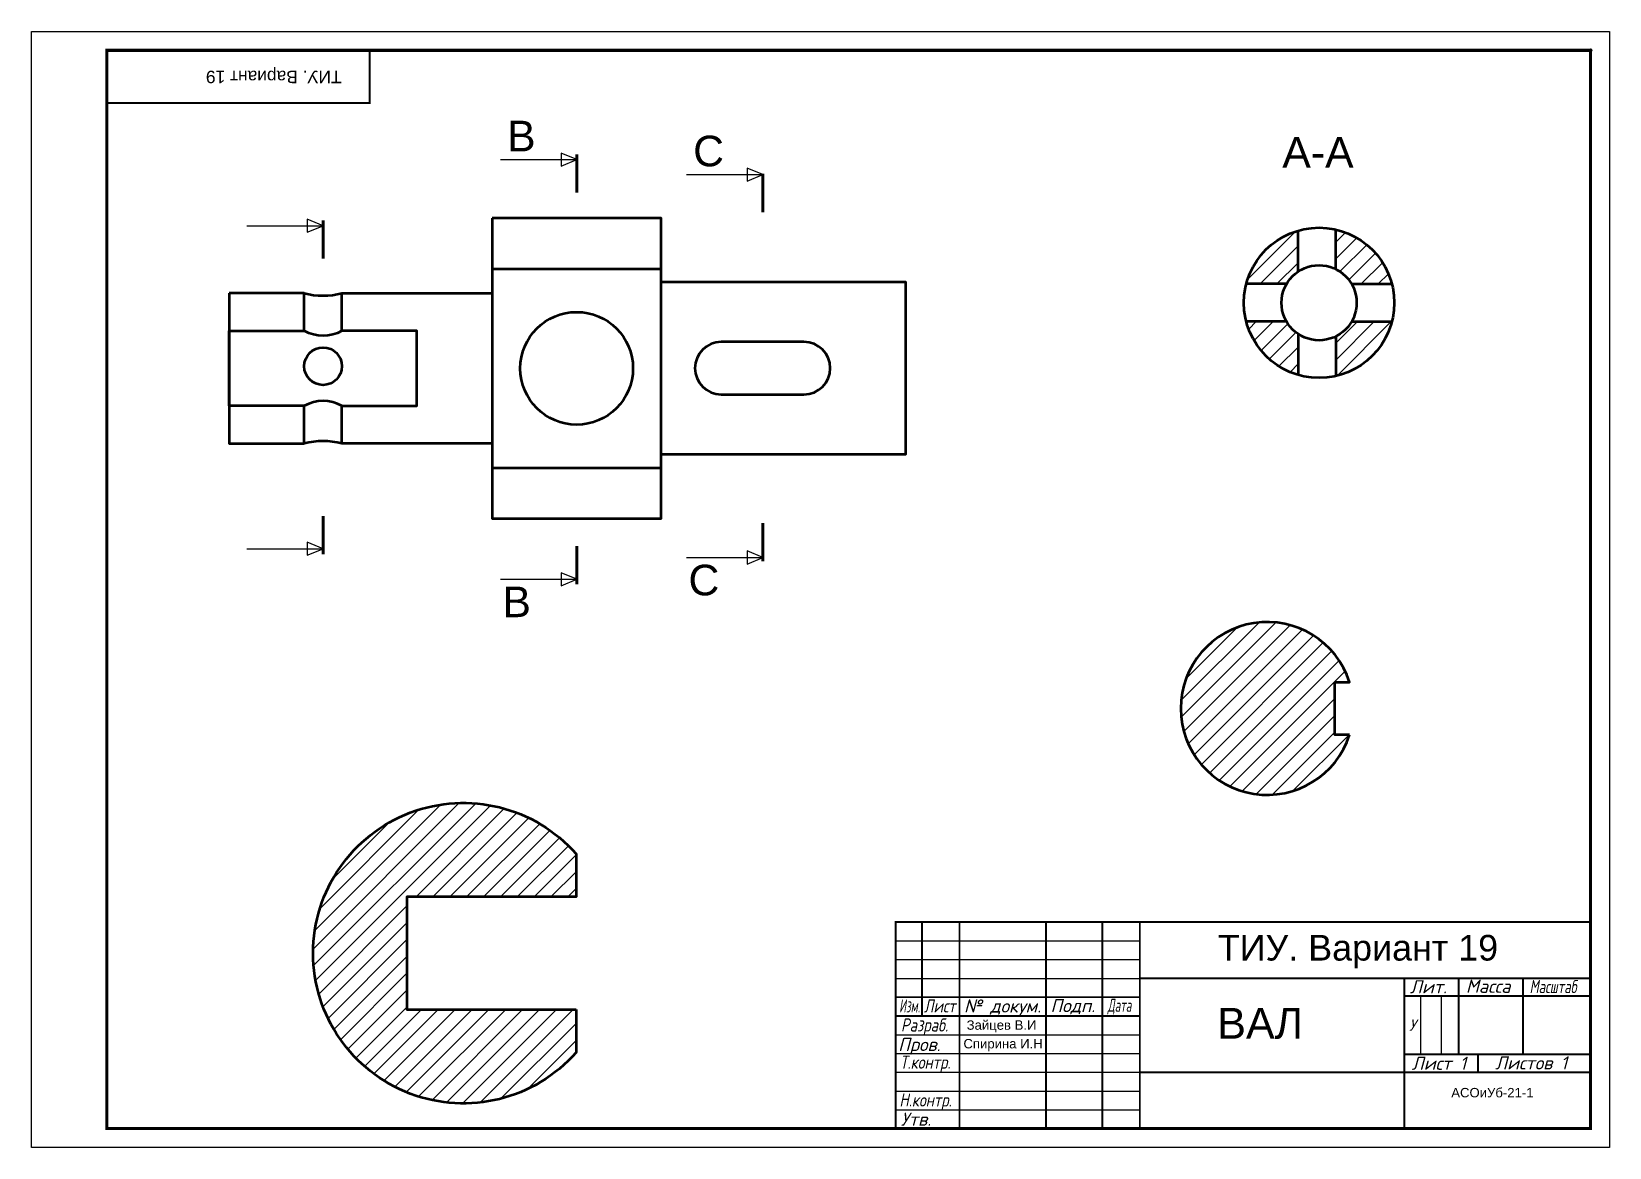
# Model space of a CAD drawing. Header units: millimetres. Extents: x 2681 to 3101, y 1252 to 1549.
import ezdxf

# ---------------------------------------------------------------- set-up
doc = ezdxf.new("R2010")
doc.units = ezdxf.units.MM
doc.layers.add('Размеры', color=7, linetype='Continuous')
doc.layers.add('Штриховка', color=7, linetype='Continuous')
doc.styles.get("Standard").update_dxf_attribs({"font": 'arial.ttf'})

msp = doc.modelspace()

# ---------------------------------------------------------------- hatches: boundary and pattern name
at = {"layer": 'Штриховка'}
h = msp.add_hatch(dxfattribs=at)
h.set_pattern_fill('ANSI31', color=256)
h.paths.add_polyline_path([(3028.12, 1495.84), (3028.12, 1485.31, -0.148083), (3032.35, 1481.34), (3043.05, 1481.34, 0.280711)])
h.paths.add_polyline_path([(3018.12, 1495.55, 0.264945), (3004.32, 1481.34), (3015.03, 1481.34, -0.114659), (3018.12, 1484.65)])
h.paths.add_polyline_path([(3018.12, 1468.04, -0.114659), (3015.03, 1471.34), (3004.32, 1471.34, 0.264945), (3018.12, 1457.13)])
h.paths.add_polyline_path([(3043.05, 1471.34), (3032.35, 1471.34, -0.148083), (3028.12, 1467.38), (3028.12, 1456.84, 0.280711)])
h = msp.add_hatch(dxfattribs=at)
h.set_pattern_fill('ANSI31', color=256)
h.paths.add_polyline_path([(3027.88, 1375.36), (3031.79, 1375.36, 6.415557), (3031.79, 1361.36), (3027.88, 1361.36)])
h = msp.add_hatch(dxfattribs=at)
h.set_pattern_fill('ANSI31', color=256)
h.set_pattern_definition([(45, (-0.5913, -15.3624), (-2.245064, 2.245064), [])])
h.paths.add_polyline_path([(2825.91, 1276.78), (2825.91, 1288.24), (2780.91, 1288.24), (2780.91, 1318.24), (2825.91, 1318.24), (2825.91, 1329.69, 2.645751)])

# ---------------------------------------------------------------- linework, layer by layer
for p, q in [((2680.98, 1251.53), (2680.98, 1548.53)), ((2680.98, 1548.53), (3100.98, 1548.53)), ((3100.98, 1548.53), (3100.98, 1251.53)), ((2805.83, 1514.44), (2826.15, 1514.44)), ((2855.35, 1510.45), (2875.67, 1510.45)), ((2738.26, 1496.86), (2758.57, 1496.86)), ((2738.26, 1410.89), (2758.57, 1410.89)), ((2855.35, 1408.56), (2875.67, 1408.56)), ((2805.83, 1402.74), (2826.15, 1402.74)), ((2975.98, 1301.53), (2975.98, 1311.53)), ((2910.98, 1306.53), (2975.98, 1306.53)), ((2910.98, 1301.53), (2975.98, 1301.53)), ((2910.98, 1296.53), (2975.98, 1296.53)), ((3060.84, 1296.53), (3046.38, 1296.53)), ((3050.73, 1291.85), (3050.73, 1276.33)), ((3056.2, 1291.85), (3056.2, 1276.33)), ((2910.98, 1281.53), (2975.98, 1281.53)), ((2910.98, 1276.53), (2975.98, 1276.53)), ((2910.98, 1271.53), (2975.98, 1271.53)), ((2910.98, 1266.53), (2975.98, 1266.53)), ((2910.98, 1261.53), (2910.98, 1261.53)), ((2910.98, 1261.53), (2910.98, 1256.53)), ((2910.98, 1261.53), (2975.98, 1261.53)), ((3100.98, 1251.53), (2680.98, 1251.53))]:
    msp.add_line(p, q)
at = {"lineweight": 60}
for p, q in [((2826.15, 1505.66), (2826.15, 1515.79)), ((2875.67, 1500.49), (2875.67, 1510.62)), ((2758.57, 1488.12), (2758.57, 1498.25)), ((2758.57, 1409.39), (2758.57, 1419.52)), ((2875.67, 1407.53), (2875.67, 1417.65)), ((2826.15, 1401.46), (2826.15, 1411.59))]:
    msp.add_line(p, q, dxfattribs=at)
at = {"const_width": 0.8}
msp.add_lwpolyline([(2700.98, 1256.53), (2700.98, 1543.53), (3095.98, 1543.53), (3095.98, 1256.53)], close=True, dxfattribs=at)
at = {"const_width": 0.5}
for points in [[(2700.98, 1529.53), (2770.98, 1529.53), (2770.98, 1543.53)], [(2975.98, 1311.53), (2975.98, 1256.53)], [(3060.84, 1276.33), (3095.98, 1276.33)], [(2975.98, 1271.53), (3095.98, 1271.53)]]:
    msp.add_lwpolyline(points, dxfattribs=at)
msp.add_lwpolyline([(3095.73, 1543.53, 1), (3096.23, 1543.53, 1)], format="xyb", close=True, dxfattribs=at)
msp.add_lwpolyline([(3095.73, 1543.53, 1), (3096.23, 1543.53, 1)], format="xyb", close=True, dxfattribs=at)
for points in [[(2826.15, 1514.44), (2821.94, 1516.18), (2821.94, 1512.69)], [(2875.67, 1510.45), (2871.46, 1512.2), (2871.46, 1508.71)], [(2758.57, 1496.86), (2754.37, 1498.6), (2754.37, 1495.12)], [(2758.57, 1410.89), (2754.37, 1412.64), (2754.37, 1409.15)], [(2875.67, 1408.56), (2871.46, 1410.3), (2871.46, 1406.81)], [(2826.15, 1402.74), (2821.94, 1404.48), (2821.94, 1401)]]:
    msp.add_lwpolyline(points, close=True)
at = {"lineweight": 50}
for points in [[(2803.57, 1498.88), (2803.57, 1418.88), (2848.57, 1418.88), (2848.57, 1498.88), (2803.57, 1498.88)], [(3018.12, 1484.65), (3018.12, 1495.55)], [(3028.12, 1485.31), (3028.12, 1495.84)], [(2803.57, 1485.34), (2848.57, 1485.34)], [(2733.57, 1478.88), (2733.57, 1438.88), (2753.57, 1438.88), (2753.57, 1448.88), (2733.57, 1448.88), (2733.57, 1468.88), (2753.57, 1468.88), (2753.57, 1478.88), (2733.57, 1478.88)], [(2763.57, 1468.88), (2763.57, 1478.88), (2803.57, 1478.88)], [(2848.57, 1481.94), (2913.57, 1481.94), (2913.57, 1435.94), (2848.57, 1435.94)], [(3015.03, 1481.34), (3004.32, 1481.34)], [(3032.35, 1481.34), (3043.05, 1481.34)], [(3015.03, 1471.34), (3004.32, 1471.34)], [(3032.35, 1471.34), (3043.05, 1471.34)], [(3018.12, 1468.04), (3018.12, 1457.13)], [(3028.12, 1467.38), (3028.12, 1456.84)], [(2803.57, 1432.42), (2848.57, 1432.42)]]:
    msp.add_lwpolyline(points, dxfattribs=at)
msp.add_lwpolyline([(2803.57, 1438.88), (2763.57, 1438.88), (2763.57, 1448.88), (2783.57, 1448.88), (2783.57, 1468.88), (2763.57, 1468.88, -0.267949), (2753.57, 1468.88)], format="xyb", dxfattribs=at)
for points in [[(2864.57, 1451.94), (2886.57, 1451.94, 1), (2886.57, 1465.94), (2864.57, 1465.94, 1)], [(3031.79, 1361.36), (3027.88, 1361.36), (3027.88, 1375.36), (3031.79, 1375.36, 6.415557)], [(2825.91, 1288.24), (2825.91, 1276.78, -2.645751), (2825.91, 1329.69), (2825.91, 1318.24), (2780.91, 1318.24), (2780.91, 1288.24)]]:
    msp.add_lwpolyline(points, format="xyb", close=True, dxfattribs=at)
at = {"lineweight": 100, "const_width": 0.5}
for points in [[(3095.98, 1311.53), (2910.98, 1311.53), (2910.98, 1256.53)], [(2917.98, 1311.53), (2917.98, 1286.53)], [(2927.98, 1311.53), (2927.98, 1256.53)], [(2950.98, 1311.53), (2950.98, 1256.53)], [(2965.98, 1311.53), (2965.98, 1256.53)], [(2975.98, 1296.53), (3095.98, 1296.53)], [(3046.38, 1296.53), (3046.38, 1256.53)], [(3060.84, 1276.33), (3060.84, 1296.53)], [(3077.98, 1296.53), (3077.96, 1276.33)], [(2910.98, 1291.53), (2975.98, 1291.53)], [(3046.38, 1291.85), (3095.98, 1291.85)], [(2910.98, 1286.53), (2975.98, 1286.53)], [(3060.84, 1276.33), (3046.38, 1276.33)], [(3065.98, 1276.33), (3065.98, 1271.53)]]:
    msp.add_lwpolyline(points, dxfattribs=at)
at = {"lineweight": 50}
for centre, radius in [((3023.69, 1476.34), 20), ((3023.69, 1476.34), 10), ((2826.07, 1458.88), 15), ((2758.57, 1459.45), 5)]:
    msp.add_circle(centre, radius, dxfattribs=at)
for centre, radius, start, end in [((2758.57, 1498.25), 20, 255.5225, 284.4775), ((2758.57, 1440.22), 10, 60, 120), ((2758.57, 1419.52), 20, 75.5225, 104.4775)]:
    msp.add_arc(centre, radius, start, end, dxfattribs=at)

# ---------------------------------------------------------------- texts
at = {"attachment_point": 1}
for s, insert, char_height in [('В', (2807.55, 1524.79, 178.74), 8.15), ('С', (2857.08, 1520.81, 178.74), 8.15), ('А-А', (3013.9, 1520.46), 8.153), ('С', (2855.83, 1406.62, 178.74), 8.15), ('В', (2806.31, 1400.81, 178.74), 8.15)]:
    msp.add_mtext_dynamic_manual_height_columns(s, width=17.6154, gutter_width=40.77, heights=[13.06], dxfattribs=dict(at, insert=insert, char_height=char_height))
at = {"char_height": 3.5}
for s, insert, width, attachment_point in [('{\\fISOCPEUR|b0|i1|c204|p34;Лит.}', (3047.88, 1296.05), 14.4663, 1), ('{\\fISOCPEUR|b0|i1|c204|p34;Масса}', (3062.76, 1296.17), 17.1298, 1), ('{\\fISOCPEUR|b0|i1|c204|p34;\\W0.7;Масштаб}', (3079.73, 1296.09), 18, 1), ('\\W0.6;{\\fISOCPEUR|b0|i1|c204|p34;Изм.}', (2911.91, 1290.94), 7, 1), ('{\\fISOCPEUR|b0|i1|c204|p34;\\W0.8;Лист}', (2918.51, 1290.94), 10, 1), ('{\\fISOCPEUR|b0|i1|c204|p34;№ докум.}', (2929.17, 1290.93), 23, 1), ('{\\fISOCPEUR|b0|i1|c204|p34;Подп.}', (2958.13, 1289), 15, 5), ('{\\fISOCPEUR|b0|i1|c204|p34;\\W0.6;Дата}', (2967.41, 1291.12), 10, 1), ('\\W0.8;{\\fISOCPEUR|b0|i1|c204|p34;Разраб.}', (2912.4, 1285.88), 17, 1), ('{\\fISOCPEUR|b0|i1|c204|p34;Пров.}', (2911.65, 1280.68), 17, 1), ('\\W0.8;{\\fISOCPEUR|b0|i1|c204|p34;Т.контр.}', (2918.86, 1273.75), 17, 5), ('{\\fISOCPEUR|b0|i1|c204|p34;Лист 1}', (3048.35, 1275.67), 19.6013, 1), ('{\\fISOCPEUR|b0|i1|c204|p34;Листов 1}', (3070.55, 1275.78), 30, 1), ('\\W0.8;{\\fISOCPEUR|b0|i1|c204|p34;Н.контр.}', (2911.98, 1265.91), 17, 1), ('{\\fISOCPEUR|b0|i1|c204|p34;Утв.}', (2912.36, 1260.8), 17, 1)]:
    msp.add_mtext(s, dxfattribs=dict(at, insert=insert, width=width, attachment_point=attachment_point))
at = {"color": 3, "insert": (3048.56, 1284.09), "char_height": 3, "width": 4.3536, "attachment_point": 5}
msp.add_mtext('{\\fISOCPEUR|b0|i1|c204|p34;\\C256;У}', dxfattribs=at)
at = {"layer": 'Размеры', "insert": (2763.5, 1534.79), "char_height": 3.3073, "attachment_point": 1, "rotation": 180}
msp.add_mtext_dynamic_manual_height_columns('ТИУ. Вариант 19', width=70, gutter_width=12.5, heights=[0], dxfattribs=at)
at = {"layer": 'Размеры', "attachment_point": 1}
for s, width, insert, char_height in [('\\pxi3;ТИУ. Вариант 19', 120, (2976.23, 1308.1), 6.8351), ('\\pxl2,t2;ВАЛ', 70.3987, (2980.17, 1288.67), 8.2092), ('\\pxi5;\\PАСОиУб-21-1', 49.6013, (3046.38, 1271.53), 2.5)]:
    msp.add_mtext_dynamic_manual_height_columns(s, width=width, gutter_width=12.5, heights=[0], dxfattribs=dict(at, insert=insert, char_height=char_height))
at = {"layer": 'Размеры', "char_height": 2.5, "width": 68.3223, "attachment_point": 1}
for s, insert in [('Зайцев В.И', (2929.88, 1285.35)), ('Спирина И.Н', (2929.03, 1280.39))]:
    msp.add_mtext(s, dxfattribs=dict(at, insert=insert))

doc.saveas('drawing.dxf')
